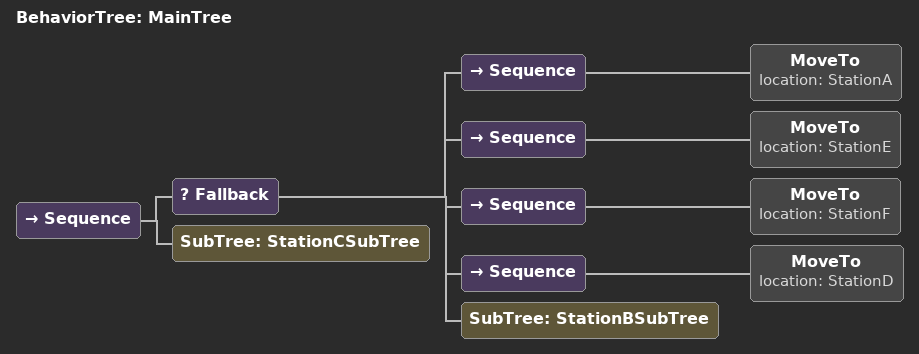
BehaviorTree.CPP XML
<root main_tree_to_execute = "MainTree">
    <BehaviorTree ID="MainTree">
        <Sequence>
            <Fallback>
                <Sequence>
                    <MoveTo location="StationA"/>
                </Sequence>
                <Sequence>
                    <MoveTo location="StationE"/>
                </Sequence>
                <Sequence>
                    <MoveTo location="StationF"/>
                </Sequence>
                <Sequence>
                    <MoveTo location="StationD"/>
                </Sequence>
                <SubTree ID="StationBSubTree"/>
            </Fallback>
            <SubTree ID="StationCSubTree"/>
        </Sequence>
    </BehaviorTree>
</root>
